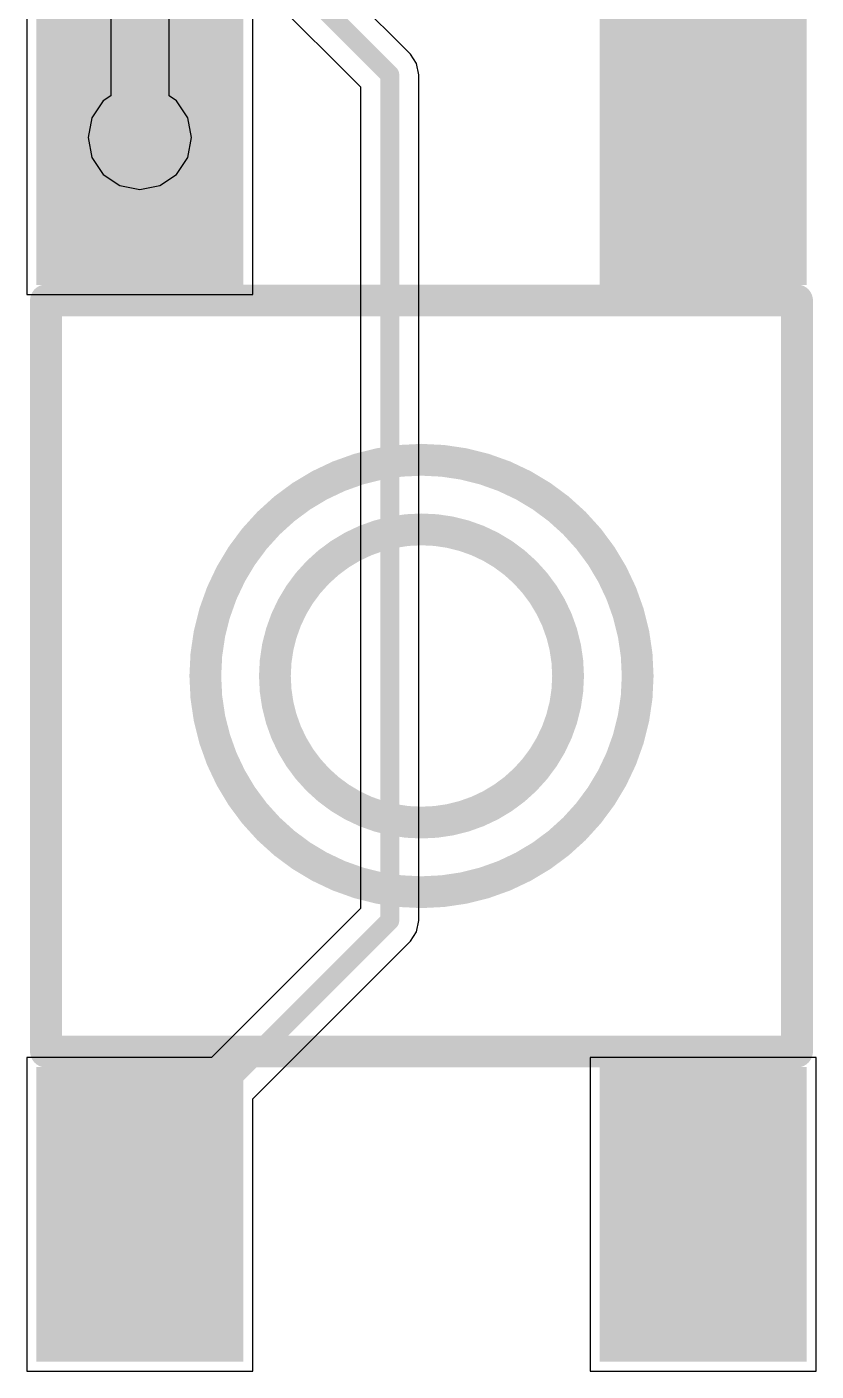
# Model space of a CAD drawing. Header units: millimetres. Extents: x -14 to 86, y -29 to 39.
# Drawn here: x 67.21 to 73.51, y -12.79 to -2.05 of the extents above; entities that cross this region are included whole.
import ezdxf

# ---------------------------------------------------------------- set-up
doc = ezdxf.new("R2010")
doc.units = ezdxf.units.MM
for name, color, linetype in [('BottomLayer', 5, 'Continuous'), ('MultiLayer', 9, 'Continuous'), ('TopLayer', 1, 'Continuous'), ('TopOverlay', 2, 'Continuous'), ('TopPaste', 8, 'Continuous'), ('TopSolder', 216, 'Continuous'), ('ViaHoleLayer', 16, 'Continuous')]:
    doc.layers.add(name, color=color, linetype=linetype)

# ---------------------------------------------------------------- blocks, each defined once
blk = doc.blocks.new('KEY_SMD_4P_L6_0_W6_0_P4_50_LS8_6_30')
at = {"layer": 'TopLayer'}
for points in [[(-5.4, 1.5), (-3.2, 1.5), (-5.4, 3), (-3.2, 3)], [(3.2, 1.5), (5.4, 1.5), (3.2, 3), (5.4, 3)], [(-5.4, -3), (-3.2, -3), (-5.4, -1.5), (-3.2, -1.5)], [(3.2, -3), (5.4, -3), (3.2, -1.5), (5.4, -1.5)]]:
    blk.add_solid(points, dxfattribs=at)
at = {"layer": 'TopOverlay', "const_width": 0.254}
for points in [[(3, 3), (-3, 3)], [(-3, -3), (-3, 3)], [(3, -3), (3, 3)], [(3, -3), (-3, -3)]]:
    blk.add_lwpolyline(points, dxfattribs=at)
at = {"layer": 'TopOverlay'}
for points, const_width in [([(-3.063, 3, 1), (-2.936, 3, 1)], 0.127), ([(-3.063, 3, 1), (-2.936, 3, 1)], 0.127), ([(2.936, 3, 1), (3.063, 3, 1)], 0.127), ([(2.936, 3, 1), (3.063, 3, 1)], 0.127), ([(1.727, 0, 1), (-1.727, 0, 1)], 0.254), ([(1.171, 0, 1), (-1.171, 0, 1)], 0.254), ([(-1.791, 0, 1), (-1.664, 0, 1)], 0.127), ([(-1.234, 0, 1), (-1.107, 0, 1)], 0.127), ([(1.107, 0, 1), (1.234, 0, 1)], 0.127), ([(1.664, 0, 1), (1.791, 0, 1)], 0.127), ([(-3.063, -3, 1), (-2.936, -3, 1)], 0.127), ([(-3.063, -3, 1), (-2.936, -3, 1)], 0.127), ([(2.936, -3, 1), (3.063, -3, 1)], 0.127), ([(2.936, -3, 1), (3.063, -3, 1)], 0.127)]:
    blk.add_lwpolyline(points, format="xyb", close=True, dxfattribs=dict(at, const_width=const_width))
at = {"layer": 'TopPaste'}
for points in [[(-5.4, 1.5), (-3.2, 1.5), (-5.4, 3), (-3.2, 3)], [(3.2, 1.5), (5.4, 1.5), (3.2, 3), (5.4, 3)], [(-5.4, -3), (-3.2, -3), (-5.4, -1.5), (-3.2, -1.5)], [(3.2, -3), (5.4, -3), (3.2, -1.5), (5.4, -1.5)]]:
    blk.add_solid(points, dxfattribs=at)
at = {"layer": 'TopSolder'}
for points in [[(-5.476, 1.424), (-3.124, 1.424), (-5.476, 3.076), (-3.124, 3.076)], [(3.124, 1.424), (5.476, 1.424), (3.124, 3.076), (5.476, 3.076)], [(-5.476, -3.076), (-3.124, -3.076), (-5.476, -1.424), (-3.124, -1.424)], [(3.124, -3.076), (5.476, -3.076), (3.124, -1.424), (5.476, -1.424)]]:
    blk.add_solid(points, dxfattribs=at)

msp = doc.modelspace()

# ---------------------------------------------------------------- linework, layer by layer
at = {"layer": 'BottomLayer'}
for p, q in [((67.875, 5.568), (67.875, -2.606)), ((68.341, -2.606), (68.341, 5.471)), ((67.815, -2.646), (67.725, -2.78)), ((67.875, -2.606), (67.815, -2.646)), ((68.401, -2.646), (68.341, -2.606)), ((68.491, -2.78), (68.401, -2.646)), ((67.725, -2.78), (67.694, -2.939)), ((68.522, -2.939), (68.491, -2.78)), ((67.694, -2.939), (67.725, -3.098)), ((68.491, -3.098), (68.522, -2.939)), ((67.725, -3.098), (67.815, -3.232)), ((68.401, -3.232), (68.491, -3.098)), ((67.815, -3.232), (67.949, -3.322)), ((67.949, -3.322), (68.108, -3.353)), ((68.108, -3.353), (68.267, -3.322)), ((68.267, -3.322), (68.401, -3.232))]:
    msp.add_line(p, q, dxfattribs=at)
at = {"layer": 'BottomLayer', "const_width": 0.152}
msp.add_lwpolyline([(68.108, -2.939), (68.108, 5.568)], dxfattribs=at)
at = {"layer": 'BottomLayer'}
for points, const_width in [([(67.981, -2.939, 1), (68.235, -2.939, 1)], 0.254), ([(68.07, -2.939, 1), (68.146, -2.939, 1)], 0.0762)]:
    msp.add_lwpolyline(points, format="xyb", close=True, dxfattribs=dict(at, const_width=const_width))
at = {"layer": 'MultiLayer', "const_width": 0.254}
msp.add_lwpolyline([(67.981, -2.939, 1), (68.235, -2.939, 1)], format="xyb", close=True, dxfattribs=at)
at = {"layer": 'TopLayer'}
for p, q in [((70.269, -2.272), (67.924, 0.073)), ((67.206, -1.687), (67.206, -4.191)), ((69.137, -1.8), (69.871, -2.533)), ((69.01, -4.191), (69.01, -1.852)), ((70.319, -2.347), (70.269, -2.272)), ((70.337, -2.436), (70.319, -2.347)), ((70.337, -9.193), (70.337, -2.436)), ((69.871, -2.533), (69.871, -9.096)), ((67.206, -4.191), (69.01, -4.191)), ((69.871, -9.096), (68.681, -10.287)), ((70.319, -9.282), (70.337, -9.193)), ((70.269, -9.358), (70.319, -9.282)), ((69.01, -10.616), (70.269, -9.358)), ((68.681, -10.287), (67.206, -10.287)), ((67.206, -10.287), (67.206, -12.791)), ((73.51, -10.287), (71.706, -10.287)), ((71.706, -10.287), (71.706, -12.791)), ((73.51, -12.791), (73.51, -10.287)), ((69.01, -12.791), (69.01, -10.616)), ((67.206, -12.791), (69.01, -12.791)), ((71.706, -12.791), (73.51, -12.791))]:
    msp.add_line(p, q, dxfattribs=at)
at = {"layer": 'TopLayer', "const_width": 0.152}
for points in [[(67.691, -0.023), (70.104, -2.436)], [(70.104, -9.193), (70.104, -2.436)], [(68.108, -11.189), (70.104, -9.193)], [(68.108, -11.539), (68.108, -11.189)]]:
    msp.add_lwpolyline(points, dxfattribs=at)
at = {"layer": 'TopLayer'}
for points, const_width in [([(70.066, -2.436, 1), (70.142, -2.436, 1)], 0.0762), ([(70.066, -2.436, 1), (70.142, -2.436, 1)], 0.0762), ([(67.981, -2.939, 1), (68.235, -2.939, 1)], 0.254), ([(70.066, -9.193, 1), (70.142, -9.193, 1)], 0.0762), ([(70.066, -9.193, 1), (70.142, -9.193, 1)], 0.0762), ([(68.07, -11.189, 1), (68.146, -11.189, 1)], 0.0762), ([(68.07, -11.189, 1), (68.146, -11.189, 1)], 0.0762), ([(68.07, -11.539, 1), (68.146, -11.539, 1)], 0.0762)]:
    msp.add_lwpolyline(points, format="xyb", close=True, dxfattribs=dict(at, const_width=const_width))
at = {"layer": 'ViaHoleLayer', "const_width": 0.127}
msp.add_lwpolyline([(68.045, -2.939, 1), (68.172, -2.939, 1)], format="xyb", close=True, dxfattribs=at)

# ---------------------------------------------------------------- block references
at = {"rotation": 270}
msp.add_blockref('KEY_SMD_4P_L6_0_W6_0_P4_50_LS8_6_30', (70.358, -7.239), dxfattribs=at)

doc.saveas('drawing.dxf')
